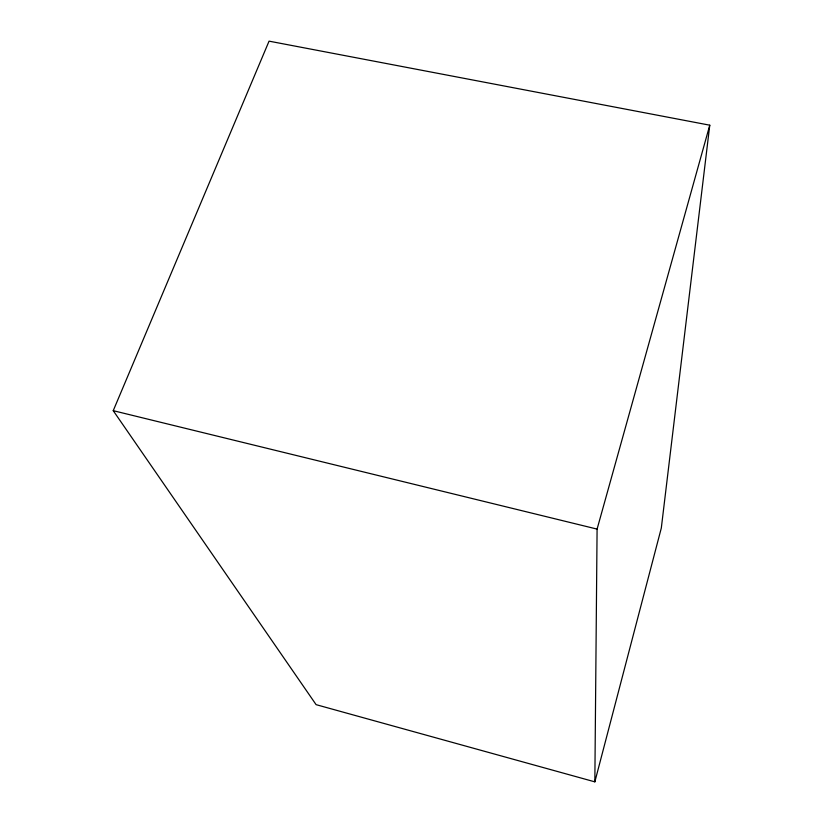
<?xml version="1.0" encoding="UTF-8"?>
<svg xmlns="http://www.w3.org/2000/svg" width="823" height="823" viewBox="0 0 823 823"><rect width="100%" height="100%" fill="white"/><g stroke="black" fill="none" stroke-linecap="round" stroke-linejoin="round"><path stroke-width="1.23" d="M594.844 781.85L597.087 529.096L709.765 125.189L269.059 41.15L113.235 410.677L316.104 704.653L594.844 781.85L661.311 528.047L709.765 125.189M113.235 410.677L597.087 529.096"/></g></svg>
